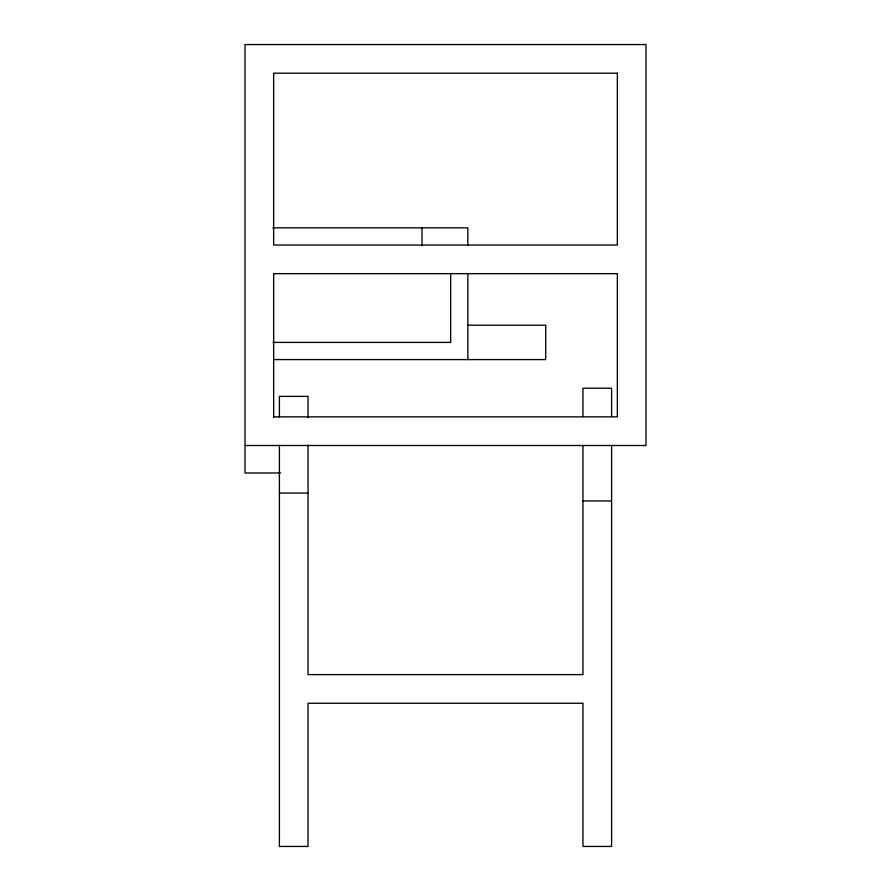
<?xml version="1.0" encoding="UTF-8"?>
<svg xmlns="http://www.w3.org/2000/svg" width="891" height="891" viewBox="0 0 891 891"><rect width="100%" height="100%" fill="white"/><g stroke="black" fill="none" stroke-linecap="round" stroke-linejoin="round"><path stroke-width="1.34" d="M272.679 227.84L467.842 227.84L467.842 245.359M467.842 325.215L545.737 325.215L545.737 359.585L273.66 359.585M272.813 342.4L450.657 342.4L450.657 273.66M273.66 416.865L617.34 416.865L617.34 273.66L273.66 273.66L273.66 417.155M245.025 445.5L645.975 445.5L645.975 44.55L245.025 44.55L245.025 472.987L280.643 472.987M279.395 493.068L308.03 493.068M582.97 500.954L611.605 500.954M611.605 416.052L611.605 388.22L582.97 388.22L582.97 416.052M611.605 445.5L611.605 846.45L582.97 846.45L582.97 703.255L308.03 703.255L308.03 846.45L279.395 846.45L279.395 445.21M582.97 445.5L582.97 674.61L308.03 674.61L308.03 445.144M467.842 273.66L467.842 359.585M422.011 227.84L422.011 245.894M308.03 416.242L308.03 396.372L279.395 396.372L279.395 416.242M308.03 416.865L308.03 417.467M279.395 416.865L279.395 417.467M617.34 73.185L273.66 73.185L273.66 245.025L617.34 245.025L617.34 73.185"/></g></svg>
